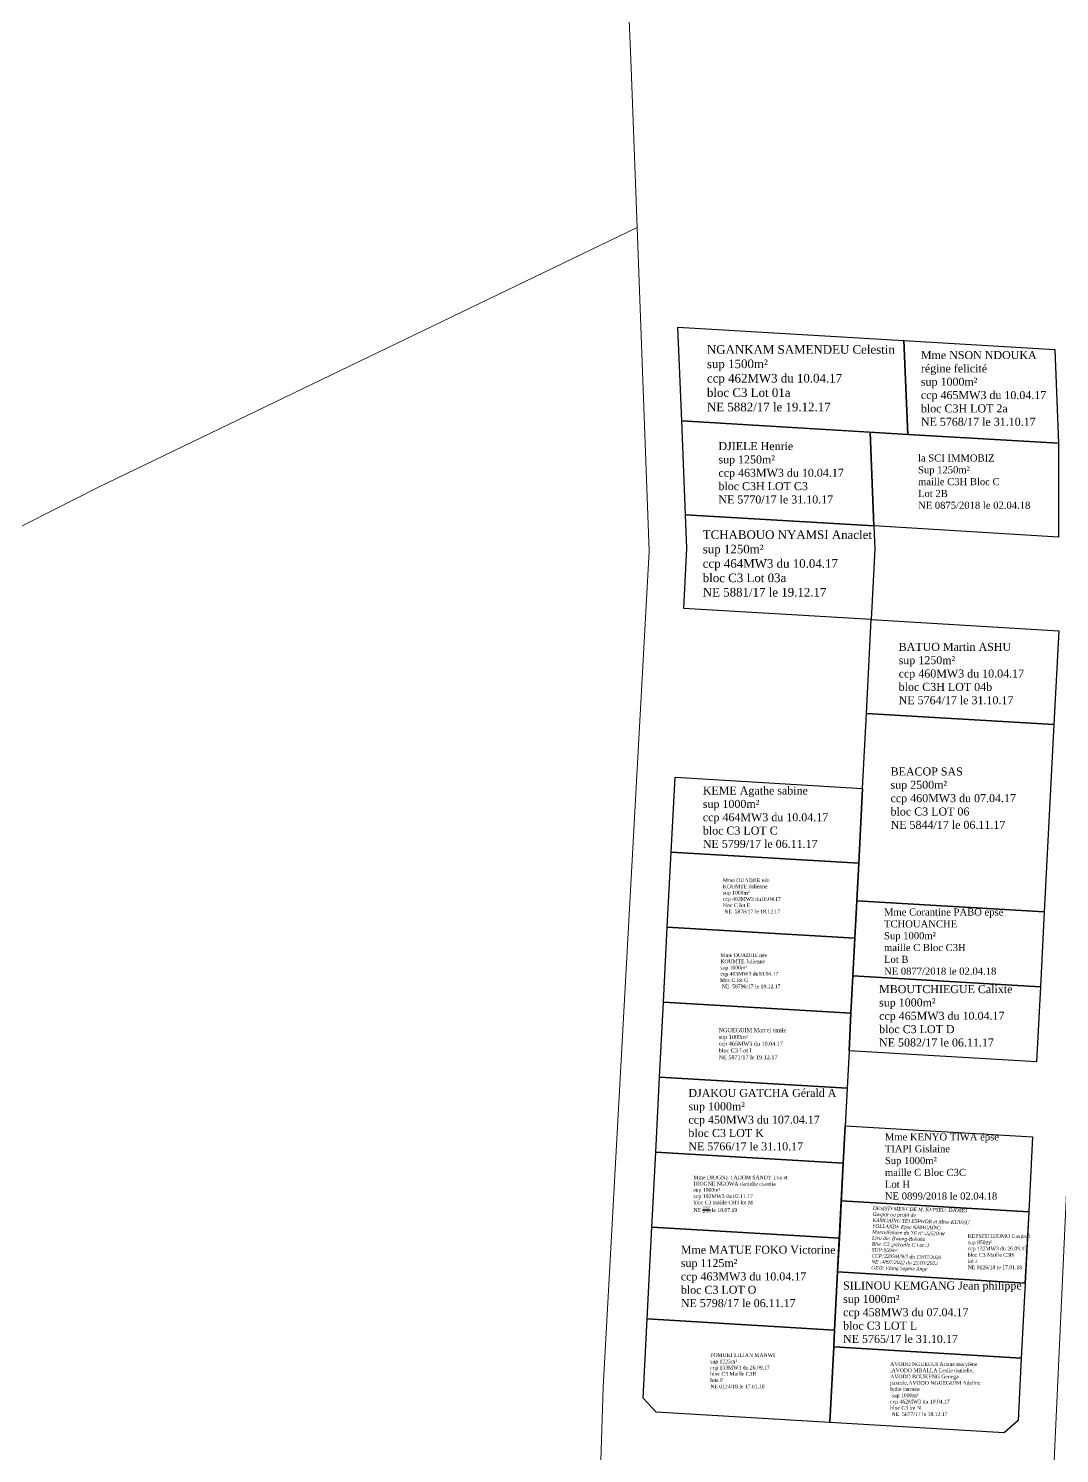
# Model space of a CAD drawing. Header units: millimetres. Extents: x 587399 to 927168, y 438565 to 1444955.
# Drawn here: x 592497.7 to 592772.2, y 439944 to 440323.6 of the extents above; entities that cross this region are included whole.
import ezdxf

# ---------------------------------------------------------------- set-up
doc = ezdxf.new("R2010")
doc.units = ezdxf.units.MM
doc.header["$LTSCALE"] = 2
doc.layers.add('end maj 26 02 2021', color=7, linetype='Continuous')
doc.layers.add('Roads_others', color=24, linetype='Continuous', lineweight=9)
doc.styles.get("Standard").update_dxf_attribs({"font": 'arial.ttf'})
doc.styles.add('Times 1.0', font='times.ttf', dxfattribs={"width": 0.99, "height": 1})

msp = doc.modelspace()

# ---------------------------------------------------------------- linework, layer by layer
at = {"color": 1, "flags": 128}
msp.add_lwpolyline([(592714.08, 440011.359), (592763.996, 440008.399), (592762.991, 439989.425), (592713.103, 439992.383), (592713.565, 440001.362)], close=True, dxfattribs=at)
at = {"color": 5, "flags": 128}
msp.add_lwpolyline([(592714.08, 440011.359), (592763.996, 440008.399), (592762.991, 439989.425), (592713.103, 439992.383), (592713.565, 440001.362)], close=True, dxfattribs=at)
at = {"layer": 'end maj 26 02 2021', "color": 150, "flags": 128}
for points in [[(592670.587, 440244.042), (592730.776, 440240.472), (592731.787, 440215.494), (592671.596, 440219.062)], [(592670.587, 440244.042), (592730.776, 440240.472), (592731.787, 440215.494), (592671.596, 440219.062)], [(592730.776, 440240.472), (592770.912, 440238.092), (592771.924, 440213.114), (592731.787, 440215.494)], [(592730.776, 440240.472), (592770.912, 440238.092), (592771.924, 440213.114), (592731.787, 440215.494)], [(592671.596, 440219.062), (592721.76, 440216.087), (592722.771, 440191.11), (592672.607, 440194.085)], [(592671.596, 440219.062), (592721.76, 440216.087), (592722.771, 440191.11), (592672.607, 440194.085)], [(592672.607, 440194.085), (592722.771, 440191.11), (592723.026, 440184.883), (592722.06, 440166.14), (592672.14, 440169.104), (592672.968, 440185.171)], [(592672.607, 440194.085), (592722.771, 440191.11), (592723.026, 440184.883), (592722.06, 440166.14), (592672.14, 440169.104), (592672.968, 440185.171)], [(592722.06, 440166.14), (592771.974, 440163.18), (592770.687, 440138.216), (592720.774, 440141.176)], [(592722.06, 440166.14), (592771.974, 440163.18), (592770.687, 440138.216), (592720.774, 440141.176)], [(592669.825, 440124.163), (592719.744, 440121.203), (592718.715, 440101.229), (592668.796, 440104.189)], [(592669.825, 440124.163), (592719.744, 440121.203), (592718.715, 440101.229), (592668.796, 440104.189)], [(592668.796, 440104.19), (592718.715, 440101.229), (592717.681, 440081.256), (592667.767, 440084.216)], [(592668.796, 440104.19), (592718.715, 440101.229), (592717.681, 440081.256), (592667.767, 440084.216)], [(592718.196, 440091.248), (592768.114, 440088.287), (592767.084, 440068.316), (592717.171, 440071.276)], [(592718.196, 440091.248), (592768.114, 440088.287), (592767.084, 440068.316), (592717.171, 440071.276)], [(592667.767, 440084.216), (592717.681, 440081.256), (592716.654, 440061.282), (592666.738, 440064.243)], [(592667.767, 440084.216), (592717.681, 440081.256), (592716.654, 440061.282), (592666.738, 440064.243)], [(592717.171, 440071.276), (592767.084, 440068.316), (592766.055, 440048.344), (592716.141, 440051.304), (592716.656, 440061.291)], [(592717.171, 440071.276), (592767.084, 440068.316), (592766.055, 440048.344), (592716.141, 440051.304), (592716.656, 440061.291)], [(592666.738, 440064.243), (592716.656, 440061.291), (592716.141, 440051.304), (592715.623, 440041.309), (592665.709, 440044.269)], [(592666.738, 440064.243), (592716.656, 440061.291), (592716.141, 440051.304), (592715.623, 440041.309), (592665.709, 440044.269)], [(592665.709, 440044.269), (592715.623, 440041.309), (592715.109, 440031.331), (592714.594, 440021.336), (592664.681, 440024.296)], [(592665.709, 440044.269), (592715.623, 440041.309), (592715.109, 440031.331), (592714.594, 440021.336), (592664.681, 440024.296)], [(592715.109, 440031.331), (592765.025, 440028.371), (592763.996, 440008.399), (592714.08, 440011.359)], [(592715.109, 440031.331), (592765.025, 440028.371), (592763.996, 440008.399), (592714.08, 440011.359)], [(592714.08, 440011.359), (592763.996, 440008.399), (592763.018, 439989.423), (592713.103, 439992.383)], [(592714.08, 440011.359), (592763.996, 440008.399), (592763.018, 439989.423), (592713.103, 439992.383)], [(592663.652, 440004.322), (592713.565, 440001.362), (592713.103, 439992.383), (592712.305, 439976.902), (592662.392, 439979.862)], [(592663.652, 440004.322), (592713.565, 440001.362), (592713.103, 439992.383), (592712.305, 439976.902), (592662.392, 439979.862)], [(592713.103, 439992.383), (592763.018, 439989.423), (592761.989, 439969.451), (592712.074, 439972.41), (592712.305, 439976.904)], [(592713.103, 439992.383), (592763.018, 439989.423), (592761.989, 439969.451), (592712.074, 439972.41), (592712.305, 439976.904)], [(592662.392, 439979.862), (592712.304, 439976.902), (592712.074, 439972.41), (592711.039, 439952.315), (592664.774, 439955.058), (592661.305, 439958.77)], [(592662.392, 439979.862), (592712.304, 439976.902), (592712.074, 439972.41), (592711.039, 439952.315), (592664.774, 439955.058), (592661.305, 439958.77)], [(592712.074, 439972.41), (592761.989, 439969.451), (592761.133, 439952.85), (592757.459, 439949.562), (592711.039, 439952.315)], [(592712.074, 439972.41), (592761.989, 439969.451), (592761.133, 439952.85), (592757.459, 439949.562), (592711.039, 439952.315)]]:
    msp.add_lwpolyline(points, close=True, dxfattribs=at)
for points in [[(592721.76, 440216.087), (592731.787, 440215.494), (592771.924, 440213.114), (592771.949, 440188.114), (592722.771, 440191.11), (592721.76, 440216.087)], [(592721.76, 440216.087), (592731.787, 440215.494), (592771.924, 440213.114), (592771.949, 440188.114), (592722.771, 440191.11), (592721.76, 440216.087)], [(592720.774, 440141.176), (592770.687, 440138.216), (592768.114, 440088.287), (592718.2, 440091.242), (592718.715, 440101.229), (592719.744, 440121.203), (592720.774, 440141.176)], [(592720.774, 440141.176), (592770.687, 440138.216), (592768.114, 440088.287), (592718.2, 440091.242), (592718.715, 440101.229), (592719.744, 440121.203), (592720.774, 440141.176)]]:
    msp.add_lwpolyline(points, dxfattribs=at)
at = {"layer": 'end maj 26 02 2021', "color": 150, "lineweight": -3, "flags": 128}
msp.add_lwpolyline([(592664.681, 440024.296), (592714.594, 440021.336), (592713.565, 440001.362), (592663.652, 440004.322)], close=True, dxfattribs=at)
msp.add_lwpolyline([(592664.681, 440024.296), (592714.594, 440021.336), (592713.565, 440001.362), (592663.652, 440004.322)], close=True, dxfattribs=at)
at = {"layer": 'Roads_others'}
for points in [[(592641.633, 440670.074), (592650.142, 440500.293), (592658.067, 440315.433), (592659.745, 440270.608), (592662.974, 440184.396), (592650.687, 439961.653), (592649.966, 439939.321), (592645.185, 439803.399), (592634.645, 439631.233), (592629.489, 439570.593), (592632.181, 439564.526), (592640.08, 439559.504), (592669.418, 439553.321), (592684.013, 439546.681), (592689.525, 439541.071), (592695.198, 439530.718)], [(592762.387, 440660.877), (592770.913, 440474.537), (592771.452, 440392.157), (592778.722, 440262.603), (592781.474, 440197.538), (592777.412, 440086.898), (592765.116, 439818.632), (592764.16, 439797.749), (592756.061, 439562.286), (592753.984, 439552.224), (592747.444, 439541.428), (592738.514, 439534.311), (592729.592, 439531.052), (592719.091, 439529.56), (592705.102, 439529.844), (592695.198, 439530.718)], [(592659.745, 440270.608), (592516.299, 440201.404), (592467.042, 440176.515), (592412.271, 440149.243), (592302.007, 440092.487), (592231.024, 440056.775), (592223.432, 440054.247), (592217.026, 440054.981), (592211.361, 440057.64), (592205.705, 440063.106), (592175.265, 440127.115), (592147.516, 440187.723), (592133.037, 440222.387)]]:
    msp.add_lwpolyline(points, dxfattribs=at)

# ---------------------------------------------------------------- texts
at = {"insert": (592722.484, 440009.857), "char_height": 0.95, "width": 26.40172, "attachment_point": 1, "rotation": 358.52083}
msp.add_mtext('\\A1;{\\fTimes New Roman|b0|i1|c0|p18;\\C1;DESISTEMENT DE M. KEPSEU  DJOMO Gaspar au profit de \\P\\C7;KAMGAING TELESPHOR et Mme KUISSU YOLLANDE Epse KAMGAING\\P\\C1;Morcellement du TF n°:22520/W\\P\\C7;Lieu dit: Bwang-Bakoko\\PBloc C3 ,parcelle C Lot :J\\PSUP:950m²\\PCCP:2205M/W3 du 13/07/2020\\PNE :4897/2022 du 25/03/2022\\P\\C1;GEO: Elong Sophie Ange}', dxfattribs=at)
at = {"layer": 'end maj 26 02 2021', "color": 150, "linetype": 'ByBlock', "lineweight": -3, "ltscale": 0.0014, "attachment_point": 1, "style": 'Times 1.0'}
for s, insert, char_height, width in [('NGANKAM SAMENDEU Celestin\\Psup 1500m²\\Pccp 462MW3 du 10.04.17\\Pbloc C3 Lot 01a\\PNE 5882/17 le 19.12.17', (592678.315, 440239.253), 2.29833, 97.49739), ('NGANKAM SAMENDEU Celestin\\Psup 1500m²\\Pccp 462MW3 du 10.04.17\\Pbloc C3 Lot 01a\\PNE 5882/17 le 19.12.17', (592678.315, 440239.253), 2.29833, 97.49739), ('Mme NSON NDOUKA \\Prégine felicité\\Psup 1000m²\\Pccp 465MW3 du 10.04.17\\Pbloc C3H LOT 2a\\PNE 5768/17 le 31.10.17', (592735.279, 440237.68), 2.13206, 86.68658), ('Mme NSON NDOUKA \\Prégine felicité\\Psup 1000m²\\Pccp 465MW3 du 10.04.17\\Pbloc C3H LOT 2a\\PNE 5768/17 le 31.10.17', (592735.279, 440237.68), 2.13206, 86.68658), ('DJIELE Henrie\\Psup 1250m²\\Pccp 463MW3 du 10.04.17\\Pbloc C3H LOT C3\\PNE 5770/17 le 31.10.17', (592681.372, 440213.426), 2.13206, 86.68658), ('DJIELE Henrie\\Psup 1250m²\\Pccp 463MW3 du 10.04.17\\Pbloc C3H LOT C3\\PNE 5770/17 le 31.10.17', (592681.372, 440213.426), 2.13206, 86.68658), ('la SCI IMMOBIZ \\PSup 1250m²\\Pmaille C3H Bloc C\\PLot 2B\\PNE 0875/2018 le 02.04.18', (592734.506, 440210.142), 1.88987, 81.8268), ('la SCI IMMOBIZ \\PSup 1250m²\\Pmaille C3H Bloc C\\PLot 2B\\PNE 0875/2018 le 02.04.18', (592734.506, 440210.142), 1.88987, 81.8268), ('TCHABOUO NYAMSI Anaclet\\Psup 1250m²\\Pccp 464MW3 du 10.04.17\\Pbloc C3 Lot 03a\\PNE 5881/17 le 19.12.17', (592677.196, 440189.911), 2.29833, 97.49739), ('TCHABOUO NYAMSI Anaclet\\Psup 1250m²\\Pccp 464MW3 du 10.04.17\\Pbloc C3 Lot 03a\\PNE 5881/17 le 19.12.17', (592677.196, 440189.911), 2.29833, 97.49739), ('BATUO Martin ASHU\\Psup 1250m²\\Pccp 460MW3 du 10.04.17\\Pbloc C3H LOT 04b\\PNE 5764/17 le 31.10.17', (592729.361, 440159.958), 2.13206, 86.68658), ('BATUO Martin ASHU\\Psup 1250m²\\Pccp 460MW3 du 10.04.17\\Pbloc C3H LOT 04b\\PNE 5764/17 le 31.10.17', (592729.361, 440159.958), 2.13206, 86.68658), ('BEACOP SAS{\\fTimes New Roman|b0|i0|c186|p18;\\Psup }250{\\fTimes New Roman|b0|i0|c186|p18;0m²\\Pccp 460MW3 du }07{\\fTimes New Roman|b0|i0|c186|p18;.04.17\\Pbloc C3 LOT 0}6{\\fTimes New Roman|b0|i0|c186|p18;\\PNE 5}844{\\fTimes New Roman|b0|i0|c186|p18;/17 le }06.11{\\fTimes New Roman|b0|i0|c186|p18;.17}', (592727.206, 440126.76), 2.13206, 86.68658), ('BEACOP SAS{\\fTimes New Roman|b0|i0|c186|p18;\\Psup }250{\\fTimes New Roman|b0|i0|c186|p18;0m²\\Pccp 460MW3 du }07{\\fTimes New Roman|b0|i0|c186|p18;.04.17\\Pbloc C3 LOT 0}6{\\fTimes New Roman|b0|i0|c186|p18;\\PNE 5}844{\\fTimes New Roman|b0|i0|c186|p18;/17 le }06.11{\\fTimes New Roman|b0|i0|c186|p18;.17}', (592727.206, 440126.76), 2.13206, 86.68658), ('KEME Agathe sabine\\P{\\fTimes New Roman|b0|i0|c186|p18;sup 1000m²\\Pccp 46}4{\\fTimes New Roman|b0|i0|c186|p18;MW3 du 10.04.17\\Pbloc C3 LOT }C{\\fTimes New Roman|b0|i0|c186|p18; \\PNE 5}799{\\fTimes New Roman|b0|i0|c186|p18;/17 le }06{\\fTimes New Roman|b0|i0|c186|p18;.11.17}', (592677.22, 440121.684), 2.13206, 86.68658), ('KEME Agathe sabine\\P{\\fTimes New Roman|b0|i0|c186|p18;sup 1000m²\\Pccp 46}4{\\fTimes New Roman|b0|i0|c186|p18;MW3 du 10.04.17\\Pbloc C3 LOT }C{\\fTimes New Roman|b0|i0|c186|p18; \\PNE 5}799{\\fTimes New Roman|b0|i0|c186|p18;/17 le }06{\\fTimes New Roman|b0|i0|c186|p18;.11.17}', (592677.22, 440121.684), 2.13206, 86.68658), ('Mme OUADJIE née KOUMTE Julienne\\Psup 1000m²\\Pccp 463MW3 du10.04.17\\Pbloc C lot E\\P NE  5878/17 le 18.12.17', (592682.549, 440097.238), 1, 16.98664), ('Mme OUADJIE née KOUMTE Julienne\\Psup 1000m²\\Pccp 463MW3 du10.04.17\\Pbloc C lot E\\P NE  5878/17 le 18.12.17', (592682.549, 440097.238), 1, 16.98664), ('{\\fTimes New Roman|b0|i0|c186|p18;Mme }Corantine PABO épse \\PTCHOUANCHE{\\fTimes New Roman|b0|i0|c186|p18;\\PSup 1000m²\\Pmaille C Bloc C3}H{\\fTimes New Roman|b0|i0|c186|p18;\\PLot }B{\\fTimes New Roman|b0|i0|c186|p18;\\PNE 08}77{\\fTimes New Roman|b0|i0|c186|p18;/2018 le 02.04.18}', (592725.454, 440089.202), 1.88987, 81.8268), ('{\\fTimes New Roman|b0|i0|c186|p18;Mme }Corantine PABO épse \\PTCHOUANCHE{\\fTimes New Roman|b0|i0|c186|p18;\\PSup 1000m²\\Pmaille C Bloc C3}H{\\fTimes New Roman|b0|i0|c186|p18;\\PLot }B{\\fTimes New Roman|b0|i0|c186|p18;\\PNE 08}77{\\fTimes New Roman|b0|i0|c186|p18;/2018 le 02.04.18}', (592725.454, 440089.202), 1.88987, 81.8268), ('Mme OUADJIE née KOUMTE Julienne\\Psup 1000m²\\Pccp 463MW3 du10.04.17\\Pbloc C lot G\\P NE  58796/17 le 18.12.17', (592681.884, 440077.29), 1, 16.98664), ('Mme OUADJIE née KOUMTE Julienne\\Psup 1000m²\\Pccp 463MW3 du10.04.17\\Pbloc C lot G\\P NE  58796/17 le 18.12.17', (592681.884, 440077.29), 1, 16.98664), ('MBOUTCHIEGUE Calixte\\P{\\fTimes New Roman|b0|i0|c186|p18;sup 1000m²\\Pccp 4}65{\\fTimes New Roman|b0|i0|c186|p18;MW3 du }10{\\fTimes New Roman|b0|i0|c186|p18;.04.17\\Pbloc C3 LOT }D{\\fTimes New Roman|b0|i0|c186|p18; \\PNE 5}082{\\fTimes New Roman|b0|i0|c186|p18;/17 le }06.11{\\fTimes New Roman|b0|i0|c186|p18;.17}', (592724.145, 440068.788), 2.13206, 86.68658), ('MBOUTCHIEGUE Calixte\\P{\\fTimes New Roman|b0|i0|c186|p18;sup 1000m²\\Pccp 4}65{\\fTimes New Roman|b0|i0|c186|p18;MW3 du }10{\\fTimes New Roman|b0|i0|c186|p18;.04.17\\Pbloc C3 LOT }D{\\fTimes New Roman|b0|i0|c186|p18; \\PNE 5}082{\\fTimes New Roman|b0|i0|c186|p18;/17 le }06.11{\\fTimes New Roman|b0|i0|c186|p18;.17}', (592724.145, 440068.788), 2.13206, 86.68658), ('NGUEGUIM Marcel emile\\Psup 1000m²\\Pccp 465MW3 du 10.04.17\\Pbloc C3 Lot I\\PNE 5871/17 le 19.12.17', (592681.441, 440057.332), 1.08156, 45.88089), ('NGUEGUIM Marcel emile\\Psup 1000m²\\Pccp 465MW3 du 10.04.17\\Pbloc C3 Lot I\\PNE 5871/17 le 19.12.17', (592681.441, 440057.332), 1.08156, 45.88089), ('DJAKOU GATCHA Gérald A\\Psup 1000m²\\Pccp 450MW3 du 107.04.17\\Pbloc C3 LOT K \\PNE 5766/17 le 31.10.17', (592673.371, 440041.127), 2.13206, 86.68658), ('DJAKOU GATCHA Gérald A\\Psup 1000m²\\Pccp 450MW3 du 107.04.17\\Pbloc C3 LOT K \\PNE 5766/17 le 31.10.17', (592673.371, 440041.127), 2.13206, 86.68658), ('{\\fTimes New Roman|b0|i0|c186|p18;Mme KENYO TIWA épse\\PTIAPI Gislaine\\PSup 1000m²\\Pmaille C Bloc C3C\\PLot H\\PNE 08}99{\\fTimes New Roman|b0|i0|c186|p18;/2018 le 02.04.18}', (592725.696, 440029.303), 1.88987, 81.8268), ('{\\fTimes New Roman|b0|i0|c186|p18;Mme KENYO TIWA épse\\PTIAPI Gislaine\\PSup 1000m²\\Pmaille C Bloc C3C\\PLot H\\PNE 08}99{\\fTimes New Roman|b0|i0|c186|p18;/2018 le 02.04.18}', (592725.696, 440029.303), 1.88987, 81.8268), ('\\A1;Mme DIOGNE TADOM SANDY Eva et DIOGNE NGOWA danielle claudia\\Psup 1000m²\\Pccp 192MW3 du 02.11.17\\Pbloc C3 maiile CH3 lot M\\PNE {\\H0.7x;\\S3797/2019;} le 18.07.19', (592674.735, 440018.071), 1, 29.02912), ('\\A1;Mme DIOGNE TADOM SANDY Eva et DIOGNE NGOWA danielle claudia\\Psup 1000m²\\Pccp 192MW3 du 02.11.17\\Pbloc C3 maiile CH3 lot M\\PNE {\\H0.7x;\\S3797/2019;} le 18.07.19', (592674.735, 440018.071), 1, 29.02912), ('KEPSEU DJOMO Gaspard\\Psup 950m²\\Pccp 132MW3 du 26.09.17\\Pbloc C3 Maille C3H \\Plot J\\PNE 0126/18 le 17.01.18', (592747.746, 440002.452), 1, 36.03009), ('KEPSEU DJOMO Gaspard\\Psup 950m²\\Pccp 132MW3 du 26.09.17\\Pbloc C3 Maille C3H \\Plot J\\PNE 0126/18 le 17.01.18', (592747.746, 440002.452), 1, 36.03009), ('Mme MATUE FOKO Victorine{\\fTimes New Roman|b0|i0|c186|p18;\\Psup 1}125{\\fTimes New Roman|b0|i0|c186|p18;m²\\Pccp 46}3{\\fTimes New Roman|b0|i0|c186|p18;MW3 du 10.04.17\\Pbloc C3 LOT }O{\\fTimes New Roman|b0|i0|c186|p18; \\PNE 5}798{\\fTimes New Roman|b0|i0|c186|p18;/17 le 06.11.17}', (592671.367, 439999.372), 2.13206, 86.68658), ('Mme MATUE FOKO Victorine{\\fTimes New Roman|b0|i0|c186|p18;\\Psup 1}125{\\fTimes New Roman|b0|i0|c186|p18;m²\\Pccp 46}3{\\fTimes New Roman|b0|i0|c186|p18;MW3 du 10.04.17\\Pbloc C3 LOT }O{\\fTimes New Roman|b0|i0|c186|p18; \\PNE 5}798{\\fTimes New Roman|b0|i0|c186|p18;/17 le 06.11.17}', (592671.367, 439999.372), 2.13206, 86.68658), ('SILINOU KEMGANG Jean philippe\\Psup 1000m²\\Pccp 458MW3 du 07.04.17\\Pbloc C3 LOT L \\PNE 5765/17 le 31.10.17', (592714.556, 439989.832), 2.13206, 86.68658), ('SILINOU KEMGANG Jean philippe\\Psup 1000m²\\Pccp 458MW3 du 07.04.17\\Pbloc C3 LOT L \\PNE 5765/17 le 31.10.17', (592714.556, 439989.832), 2.13206, 86.68658), ('FOMUKI LILIAN MANWI\\Psup 1225m²\\Pccp 133MW3 du 26.09.17\\Pbloc C3 Maille C3H \\Plots P\\PNE 0124/18 le 17.01.18', (592679.197, 439970.732), 1, 36.03009), ('FOMUKI LILIAN MANWI\\Psup 1225m²\\Pccp 133MW3 du 26.09.17\\Pbloc C3 Maille C3H \\Plots P\\PNE 0124/18 le 17.01.18', (592679.197, 439970.732), 1, 36.03009), ('AVODO NGUEGUI Ariane marylène ,AVODO MBALLA Leslie danielle, AVODO BOUKENG Genega pascale,AVODO NGUEGUIM Adeline lydie carmen\\P sup 1000m²\\Pccp 462MW3 du 10.04.17\\Pbloc C3 lot N\\P NE  5877/17 le 18.12.17', (592727.105, 439968.349), 1, 25.09576), ('AVODO NGUEGUI Ariane marylène ,AVODO MBALLA Leslie danielle, AVODO BOUKENG Genega pascale,AVODO NGUEGUIM Adeline lydie carmen\\P sup 1000m²\\Pccp 462MW3 du 10.04.17\\Pbloc C3 lot N\\P NE  5877/17 le 18.12.17', (592727.105, 439968.349), 1, 25.09576)]:
    msp.add_mtext(s, dxfattribs=dict(at, insert=insert, char_height=char_height, width=width))

doc.saveas('drawing.dxf')
